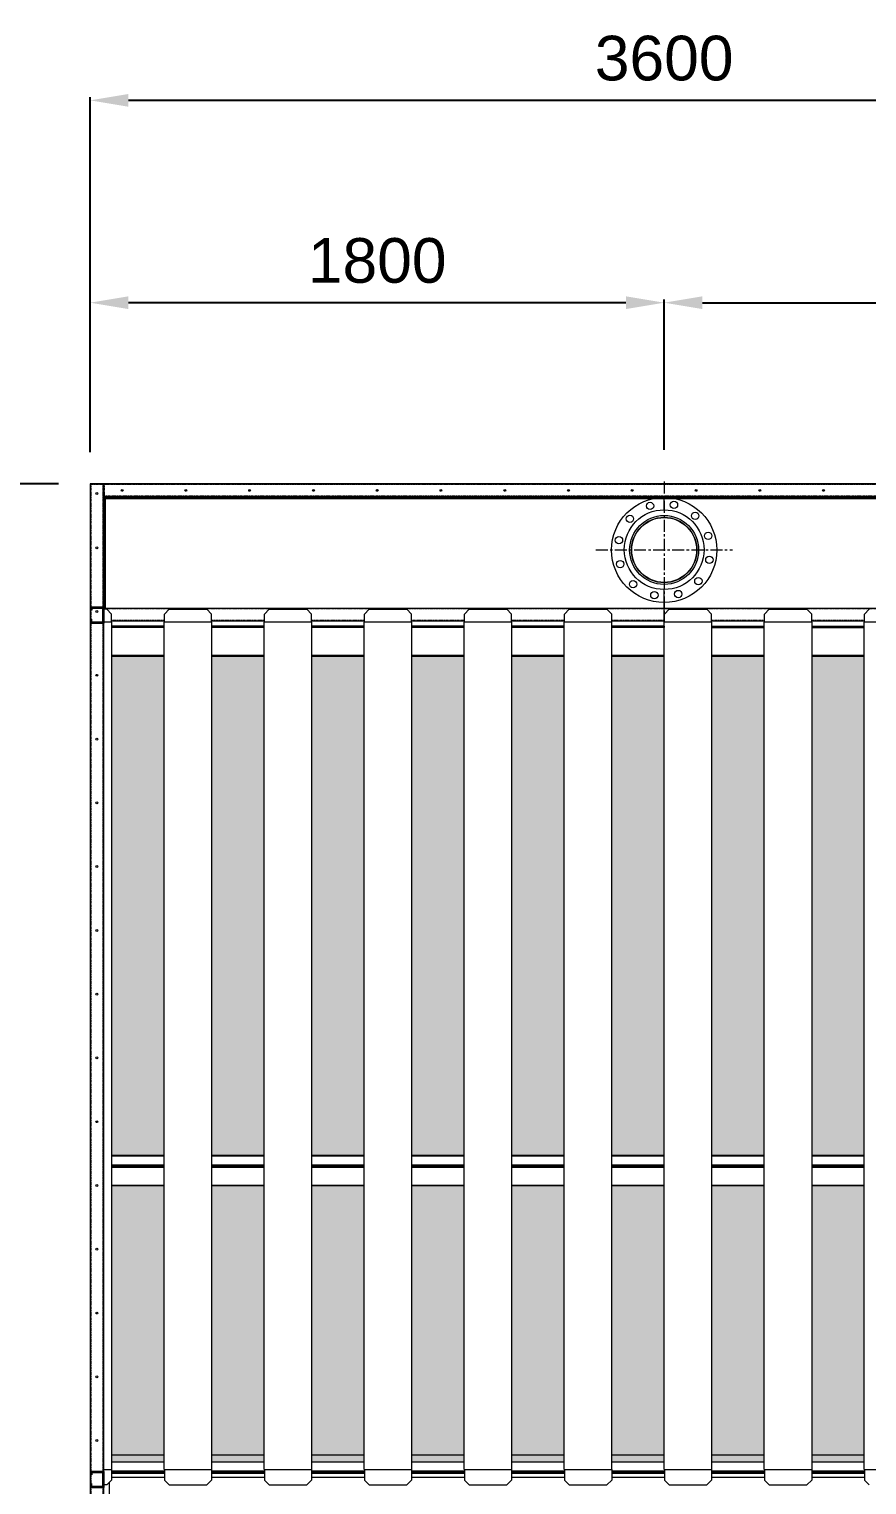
# Model space of a CAD drawing. Header units: millimetres. Extents: x -17070 to 42347, y -291348 to 30072.
# Drawn here: x 15784 to 18412, y 17320 to 21886 of the extents above; entities that cross this region are included whole.
import ezdxf

# ---------------------------------------------------------------- set-up
doc = ezdxf.new("R2010")
doc.units = ezdxf.units.MM
for name, pattern in [('CENTER', [2, 1.25, -0.25, 0.25, -0.25]), ('HIDDEN', [0.375, 0.25, -0.125]), ('HIDDENX2', [0.75, 0.5, -0.25])]:
    doc.linetypes.add(name, pattern=pattern)
doc.layers.add('center', color=1, linetype='CENTER')
doc.layers.add('HIDD', color=2, linetype='HIDDENX2')
doc.styles.get("Standard").update_dxf_attribs({"font": 'arial.ttf'})
doc.dimstyles.new('1.40', dxfattribs={"dimscale": 20, "dimtxt": 1.5, "dimasz": 1, "dimexe": 0.5, "dimexo": 0.5, "dimgap": 0.5, "dimtad": 1, "dimdec": 0, "dimzin": 0, "dimdsep": 46, "dimtxsty": 'Standard', "dimcen": 0, "dimclrd": 2, "dimclre": 2, "dimclrt": 3, "dimadec": 0, "dimazin": 0, "dimtfac": 1, "dimtdec": 0, "dimtmove": 0, "dimatfit": 0, "dimfxl": 1, "dimtolj": 1, "dimtzin": 0, "dimlwd": -1, "dimlwe": -1, "dimarcsym": 0})
pattern_1 = [(0, (-393723.66, -69702.212), (57.15, 32.9955677), [38.1, -76.2]), (120, (-393723.66, -69702.212), (-57.15, 32.995568), [38.1, -76.2]), (60, (-393723.66, -69702.212), (1e-07, 65.9911357), [-76.2, 38.1])]

# ---------------------------------------------------------------- blocks, each defined once
blk = doc.blocks.new('*D888')
at = {"color": 2, "transparency": 16777216}
for p, q in [((15975.8, 20559.4), (15975.8, 21038)), ((17655.8, 21028), (16095.8, 21028)), ((17775.8, 20566.9), (17775.8, 21038))]:
    blk.add_line(p, q, dxfattribs=at)
for points in [[(16095.8, 21048), (16095.8, 21008), (15975.8, 21028)], [(17655.8, 21048), (17655.8, 21008), (17775.8, 21028)]]:
    blk.add_solid(points, dxfattribs=at)
at = {"layer": 'Defpoints', "color": 0, "transparency": 16777216}
for p in [(15975.8, 21028), (15975.8, 20459.4), (17775.8, 20466.9)]:
    blk.add_point(p, dxfattribs=at)
at = {"color": 3, "lineweight": 5, "transparency": 16777216, "insert": (16875.8, 21159.5), "char_height": 140, "attachment_point": 5}
blk.add_mtext('\\A1;1800', dxfattribs=at)
blk = doc.blocks.new('*D889')
at = {"color": 2, "transparency": 16777216}
for p, q in [((17775.8, 20566.9), (17775.8, 21038)), ((17895.8, 21028), (19455.8, 21028)), ((19575.8, 20559.4), (19575.8, 21038))]:
    blk.add_line(p, q, dxfattribs=at)
for points in [[(17895.8, 21048), (17895.8, 21008), (17775.8, 21028)], [(19455.8, 21048), (19455.8, 21008), (19575.8, 21028)]]:
    blk.add_solid(points, dxfattribs=at)
at = {"layer": 'Defpoints', "color": 0, "transparency": 16777216}
for p in [(19575.8, 21028), (17775.8, 20466.9), (19575.8, 20459.4)]:
    blk.add_point(p, dxfattribs=at)
at = {"color": 3, "lineweight": 5, "transparency": 16777216, "insert": (18675.8, 21159.5), "char_height": 140, "attachment_point": 5}
blk.add_mtext('\\A1;1800', dxfattribs=at)
blk = doc.blocks.new('*D890')
at = {"color": 2, "transparency": 16777216}
for p, q in [((15975.8, 20559.4), (15975.8, 21672.5)), ((19455.8, 21662.5), (16095.8, 21662.5)), ((19575.8, 20559.4), (19575.8, 21672.5))]:
    blk.add_line(p, q, dxfattribs=at)
for points in [[(16095.8, 21682.5), (16095.8, 21642.5), (15975.8, 21662.5)], [(19455.8, 21682.5), (19455.8, 21642.5), (19575.8, 21662.5)]]:
    blk.add_solid(points, dxfattribs=at)
at = {"layer": 'Defpoints', "color": 0, "transparency": 16777216}
for p in [(15975.8, 21662.5), (15975.8, 20459.4), (19575.8, 20459.4)]:
    blk.add_point(p, dxfattribs=at)
at = {"color": 3, "lineweight": 5, "transparency": 16777216, "insert": (17775.8, 21794.1), "char_height": 140, "attachment_point": 5}
blk.add_mtext('\\A1;3600', dxfattribs=at)
blk = doc.blocks.new('*D891')
at = {"color": 2, "transparency": 16777216}
for p, q in [((15875.8, 20459.4), (14935.1, 20459.4)), ((14945.1, 20339.4), (14945.1, 16979.4)), ((15875.8, 16859.4), (14935.1, 16859.4))]:
    blk.add_line(p, q, dxfattribs=at)
for points in [[(14925.1, 20339.4), (14965.1, 20339.4), (14945.1, 20459.4)], [(14925.1, 16979.4), (14965.1, 16979.4), (14945.1, 16859.4)]]:
    blk.add_solid(points, dxfattribs=at)
at = {"layer": 'Defpoints', "color": 0, "transparency": 16777216}
for p in [(15975.8, 20459.4), (14945.1, 16859.4), (15975.8, 16859.4)]:
    blk.add_point(p, dxfattribs=at)
at = {"color": 3, "lineweight": 5, "transparency": 16777216, "insert": (14813.6, 18659.4), "char_height": 140, "attachment_point": 5, "rotation": 90}
blk.add_mtext('\\A1;3600', dxfattribs=at)
blk = doc.blocks.new('435')
for p, q in [((-131382, 21088.8), (-131342, 21088.8)), ((-131382, 21088.8), (-131382, 21078.8)), ((-131380, 21078.8), (-131382, 21078.8)), ((-131382, 21038.8), (-131382, 21050.8)), ((-131382, 21050.8), (-131380, 21050.8)), ((-131380, 21086.8), (-131344, 21086.8)), ((-131380, 21086.8), (-131380, 21078.8)), ((-131380, 21040.8), (-131380, 21050.8)), ((-131344, 21086.8), (-131344, 21040.8)), ((-131342, 21088.8), (-131342, 21038.8)), ((-131342, 21088.8), (-131342, 21038.8)), ((-131342, 21038.8), (-131382, 21038.8)), ((-131344, 21040.8), (-131380, 21040.8))]:
    blk.add_line(p, q)
blk = doc.blocks.new('3')
at = {"lineweight": 20}
h = blk.add_hatch(dxfattribs=at)
h.set_pattern_fill('HONEY', scale=12)
h.set_pattern_definition(pattern_1)
h.paths.add_polyline_path([(18866.8, 19919.7), (18866.8, 18353.1), (19030.4, 18353.1), (19030.4, 19919.7)])
h.paths.add_polyline_path([(18553.1, 19919.7), (18553.1, 18353.1), (18716.8, 18353.1), (18716.8, 19919.7)])
h.paths.add_polyline_path([(16521.2, 18353.1), (16521.2, 19919.7), (16357.6, 19919.7), (16357.6, 18353.1)])
h.paths.add_polyline_path([(16834.9, 18353.1), (16834.9, 19919.7), (16671.2, 19919.7), (16671.2, 18353.1)])
h.paths.add_polyline_path([(17148.5, 18353.1), (17148.5, 19919.7), (16984.9, 19919.7), (16984.9, 18353.1)])
h.paths.add_polyline_path([(17462.2, 18353.1), (17462.2, 19919.7), (17298.5, 19919.7), (17298.5, 18353.1)])
h.paths.add_polyline_path([(17775.8, 18353.1), (17775.8, 19919.7), (17612.2, 19919.7), (17612.2, 18353.1)])
h.paths.add_polyline_path([(18089.5, 18353.1), (18089.5, 19919.7), (17925.8, 19919.7), (17925.8, 18353.1)])
h.paths.add_polyline_path([(18239.5, 19919.7), (18239.5, 18353.1), (18403.1, 18353.1), (18403.1, 19919.7)])
h.paths.add_polyline_path([(16044, 19919.7), (16044, 18353.1), (16207.6, 18353.1), (16207.6, 19919.7)])
h.paths.add_polyline_path([(19535.8, 19919.7), (19535.8, 18353.1), (19536.6, 18353.1), (19536.6, 19919.7)])
h.paths.add_polyline_path([(19344, 18353.1), (19344, 19919.7), (19180.4, 19919.7), (19180.4, 18353.1)])
h = blk.add_hatch(dxfattribs=at)
h.set_pattern_fill('HONEY', scale=12)
h.set_pattern_definition(pattern_1)
h.paths.add_polyline_path([(19535.8, 18259.8), (19535.8, 17391.5), (19536.6, 17391.5), (19536.6, 18259.8)])
h.paths.add_polyline_path([(19180.4, 18259.8), (19180.4, 17391.5), (19344, 17391.5), (19344, 18259.8)])
h.paths.add_polyline_path([(18866.8, 18259.8), (18866.8, 17391.5), (19030.4, 17391.5), (19030.4, 18259.8)])
h.paths.add_polyline_path([(18553.1, 18259.8), (18553.1, 17391.5), (18716.8, 17391.5), (18716.8, 18259.8)])
h.paths.add_polyline_path([(18239.5, 18259.8), (18239.5, 17391.5), (18403.1, 17391.5), (18403.1, 18259.8)])
h.paths.add_polyline_path([(17925.8, 18259.8), (17925.8, 17391.5), (18089.5, 17391.5), (18089.5, 18259.8)])
h.paths.add_polyline_path([(17612.2, 18259.8), (17612.2, 17391.5), (17775.8, 17391.5), (17775.8, 18259.8)])
h.paths.add_polyline_path([(17298.5, 18259.8), (17298.5, 17391.5), (17462.2, 17391.5), (17462.2, 18259.8)])
h.paths.add_polyline_path([(16984.9, 18259.8), (16984.9, 17391.5), (17148.5, 17391.5), (17148.5, 18259.8)])
h.paths.add_polyline_path([(16671.2, 18259.8), (16671.2, 17391.5), (16834.9, 17391.5), (16834.9, 18259.8)])
h.paths.add_polyline_path([(16357.6, 18259.8), (16357.6, 17391.5), (16521.2, 17391.5), (16521.2, 18259.8)])
h.paths.add_polyline_path([(16207.6, 17391.5), (16207.6, 18259.8), (16044, 18259.8), (16044, 17391.5)])
at = {"color": 7, "lineweight": 20, "ltscale": 0.097167}
blk.add_line((16017.8, 20222.8), (16017.8, 20456), dxfattribs=at)
at = {"color": 7, "lineweight": 20}
for p, q in [((19528.4, 20459.4), (16023.2, 20459.4)), ((16021.5, 20419.4), (19530.1, 20419.4)), ((16023.2, 20417.4), (19528.4, 20417.4)), ((16023.2, 20414), (19528.4, 20414)), ((17569.8, 20417.8), (16231.4, 20417.8)), ((19495.2, 20417.8), (17981.8, 20417.8)), ((16017.8, 20222.8), (16017.8, 17364.2)), ((16207.6, 20013), (16044, 20013)), ((16207.6, 20009.8), (16044, 20009.8)), ((16521.2, 20013), (16357.6, 20013)), ((16521.2, 20009.8), (16357.6, 20009.8)), ((16834.9, 20013), (16671.2, 20013)), ((16834.9, 20009.8), (16671.2, 20009.8)), ((17148.5, 20013), (16984.9, 20013)), ((17148.5, 20009.8), (16984.9, 20009.8)), ((17462.2, 20013), (17298.5, 20013)), ((17462.2, 20009.8), (17298.5, 20009.8)), ((17775.8, 20013), (17612.2, 20013)), ((17775.8, 20009.8), (17612.2, 20009.8)), ((17925.8, 20013), (18089.5, 20013)), ((17925.8, 20009.8), (18089.5, 20009.8)), ((18239.5, 20013), (18403.1, 20013)), ((18239.5, 20009.8), (18403.1, 20009.8)), ((16044, 19922.2), (16207.6, 19922.2)), ((16044, 19919.7), (16207.6, 19919.7)), ((16357.6, 19922.2), (16521.2, 19922.2)), ((16357.6, 19919.7), (16521.2, 19919.7)), ((16671.2, 19922.2), (16834.9, 19922.2)), ((16671.2, 19919.7), (16834.9, 19919.7)), ((16984.9, 19922.2), (17148.5, 19922.2)), ((16984.9, 19919.7), (17148.5, 19919.7)), ((17298.5, 19922.2), (17462.2, 19922.2)), ((17298.5, 19919.7), (17462.2, 19919.7)), ((17612.2, 19922.2), (17775.8, 19922.2)), ((17612.2, 19919.7), (17775.8, 19919.7)), ((17925.8, 19922.2), (18089.5, 19922.2)), ((17925.8, 19919.7), (18089.5, 19919.7)), ((18239.5, 19922.2), (18403.1, 19922.2)), ((18239.5, 19919.7), (18403.1, 19919.7)), ((16207.6, 18353.1), (16044, 18353.1)), ((16207.6, 18351.5), (16044, 18351.5)), ((16044, 18324.4), (16207.6, 18324.4)), ((16044, 18321.4), (16207.6, 18321.4)), ((16044, 18319.7), (16207.6, 18319.7)), ((16044, 18317.1), (16207.6, 18317.1)), ((16521.2, 18353.1), (16357.6, 18353.1)), ((16521.2, 18351.5), (16357.6, 18351.5)), ((16357.6, 18324.4), (16521.2, 18324.4)), ((16357.6, 18321.4), (16521.2, 18321.4)), ((16357.6, 18319.7), (16521.2, 18319.7)), ((16357.6, 18317.1), (16521.2, 18317.1)), ((16834.9, 18353.1), (16671.2, 18353.1)), ((16834.9, 18351.5), (16671.2, 18351.5)), ((16671.2, 18324.4), (16834.9, 18324.4)), ((16671.2, 18321.4), (16834.9, 18321.4)), ((16671.2, 18319.7), (16834.9, 18319.7)), ((16671.2, 18317.1), (16834.9, 18317.1)), ((17148.5, 18353.1), (16984.9, 18353.1)), ((17148.5, 18351.5), (16984.9, 18351.5)), ((16984.9, 18324.4), (17148.5, 18324.4)), ((16984.9, 18321.4), (17148.5, 18321.4)), ((16984.9, 18319.7), (17148.5, 18319.7)), ((16984.9, 18317.1), (17148.5, 18317.1)), ((17462.2, 18353.1), (17298.5, 18353.1)), ((17462.2, 18351.5), (17298.5, 18351.5)), ((17298.5, 18324.4), (17462.2, 18324.4)), ((17298.5, 18321.4), (17462.2, 18321.4)), ((17298.5, 18319.7), (17462.2, 18319.7)), ((17298.5, 18317.1), (17462.2, 18317.1)), ((17775.8, 18353.1), (17612.2, 18353.1)), ((17775.8, 18351.5), (17612.2, 18351.5)), ((17612.2, 18324.4), (17775.8, 18324.4)), ((17612.2, 18321.4), (17775.8, 18321.4)), ((17612.2, 18319.7), (17775.8, 18319.7)), ((17612.2, 18317.1), (17775.8, 18317.1)), ((18089.5, 18353.1), (17925.8, 18353.1)), ((18089.5, 18351.5), (17925.8, 18351.5)), ((17925.8, 18324.4), (18089.5, 18324.4)), ((17925.8, 18321.4), (18089.5, 18321.4)), ((17925.8, 18319.7), (18089.5, 18319.7)), ((17925.8, 18317.1), (18089.5, 18317.1)), ((18403.1, 18353.1), (18239.5, 18353.1)), ((18403.1, 18351.5), (18239.5, 18351.5)), ((18239.5, 18324.4), (18403.1, 18324.4)), ((18239.5, 18321.4), (18403.1, 18321.4)), ((18239.5, 18319.7), (18403.1, 18319.7)), ((18239.5, 18317.1), (18403.1, 18317.1)), ((16044, 18259.8), (16207.6, 18259.8)), ((16044, 18259.7), (16207.6, 18259.7)), ((16207.6, 18259.6), (16044, 18259.6)), ((16357.6, 18259.8), (16521.2, 18259.8)), ((16357.6, 18259.7), (16521.2, 18259.7)), ((16521.2, 18259.6), (16357.6, 18259.6)), ((16671.2, 18259.8), (16834.9, 18259.8)), ((16671.2, 18259.7), (16834.9, 18259.7)), ((16834.9, 18259.6), (16671.2, 18259.6)), ((16984.9, 18259.8), (17148.5, 18259.8)), ((16984.9, 18259.7), (17148.5, 18259.7)), ((17148.5, 18259.6), (16984.9, 18259.6)), ((17298.5, 18259.8), (17462.2, 18259.8)), ((17298.5, 18259.7), (17462.2, 18259.7)), ((17462.2, 18259.6), (17298.5, 18259.6)), ((17612.2, 18259.8), (17775.8, 18259.8)), ((17612.2, 18259.7), (17775.8, 18259.7)), ((17775.8, 18259.6), (17612.2, 18259.6)), ((17925.8, 18259.8), (18089.5, 18259.8)), ((17925.8, 18259.7), (18089.5, 18259.7)), ((18089.5, 18259.6), (17925.8, 18259.6)), ((18239.5, 18259.8), (18403.1, 18259.8)), ((18239.5, 18259.7), (18403.1, 18259.7)), ((18403.1, 18259.6), (18239.5, 18259.6)), ((16207.6, 17413.1), (16044, 17413.1)), ((16521.2, 17413.1), (16357.6, 17413.1)), ((16834.9, 17413.1), (16671.2, 17413.1)), ((17148.5, 17413.1), (16984.9, 17413.1)), ((17462.2, 17413.1), (17298.5, 17413.1)), ((17775.8, 17413.1), (17612.2, 17413.1)), ((18089.5, 17413.1), (17925.8, 17413.1)), ((18403.1, 17413.1), (18239.5, 17413.1)), ((16043, 17364.4), (16208.6, 17364.4)), ((16043, 17361.4), (16208.6, 17361.4)), ((16208.6, 17359.4), (16043, 17359.4)), ((16208.6, 17356), (16043, 17356)), ((16207.6, 17391.5), (16044, 17391.5)), ((16356.6, 17364.4), (16522.2, 17364.4)), ((16356.6, 17361.4), (16522.2, 17361.4)), ((16522.2, 17359.4), (16356.6, 17359.4)), ((16522.2, 17356), (16356.6, 17356)), ((16521.2, 17391.5), (16357.6, 17391.5)), ((16670.2, 17364.4), (16835.9, 17364.4)), ((16670.2, 17361.4), (16835.9, 17361.4)), ((16835.9, 17359.4), (16670.2, 17359.4)), ((16835.9, 17356), (16670.2, 17356)), ((16834.9, 17391.5), (16671.2, 17391.5)), ((16983.9, 17364.4), (17149.5, 17364.4)), ((16983.9, 17361.4), (17149.5, 17361.4)), ((17149.5, 17359.4), (16983.9, 17359.4)), ((17149.5, 17356), (16983.9, 17356)), ((17148.5, 17391.5), (16984.9, 17391.5)), ((17297.5, 17364.4), (17463.2, 17364.4)), ((17297.5, 17361.4), (17463.2, 17361.4)), ((17463.2, 17359.4), (17297.5, 17359.4)), ((17463.2, 17356), (17297.5, 17356)), ((17462.2, 17391.5), (17298.5, 17391.5)), ((17611.2, 17364.4), (17776.8, 17364.4)), ((17611.2, 17361.4), (17776.8, 17361.4)), ((17776.8, 17359.4), (17611.2, 17359.4)), ((17776.8, 17356), (17611.2, 17356)), ((17775.8, 17391.5), (17612.2, 17391.5)), ((17924.8, 17364.4), (18090.5, 17364.4)), ((17924.8, 17361.4), (18090.5, 17361.4)), ((18090.5, 17359.4), (17924.8, 17359.4)), ((18090.5, 17356), (17924.8, 17356)), ((18089.5, 17391.5), (17925.8, 17391.5)), ((18238.5, 17364.4), (18404.1, 17364.4)), ((18238.5, 17361.4), (18404.1, 17361.4)), ((18404.1, 17359.4), (18238.5, 17359.4)), ((18404.1, 17356), (18238.5, 17356)), ((18403.1, 17391.5), (18239.5, 17391.5)), ((16983.9, 17344.4), (17149.5, 17344.4)), ((17297.5, 17344.4), (17463.2, 17344.4)), ((17611.2, 17344.4), (17776.8, 17344.4)), ((17924.8, 17344.4), (18090.5, 17344.4)), ((18238.5, 17344.4), (18404.1, 17344.4))]:
    blk.add_line(p, q, dxfattribs=at)
at = {"color": 7, "lineweight": 20, "ltscale": 0.000833337}
blk.add_line((16019.8, 20414), (16017.8, 20414), dxfattribs=at)
at = {"color": 7, "lineweight": 20, "ltscale": 0.053167}
blk.add_line((16017.8, 20414), (16017.8, 20286.4), dxfattribs=at)
at = {"color": 7, "lineweight": 20, "ltscale": 0.000561904}
blk.add_line((16019.8, 20421.4), (16019.8, 20422.7), dxfattribs=at)
at = {"color": 7, "lineweight": 20, "ltscale": 0.000125435}
blk.add_line((16020.1, 20421.4), (16019.8, 20421.4), dxfattribs=at)
at = {"color": 7, "lineweight": 20, "ltscale": 0.002375}
blk.add_line((16019.8, 20415.7), (16019.8, 20419.4), dxfattribs=at)
at = {"color": 7, "lineweight": 20, "ltscale": 0.000707554}
blk.add_line((16019.8, 20419.4), (16021.5, 20419.4), dxfattribs=at)
at = {"color": 7, "lineweight": 20, "ltscale": 0.000707705}
blk.add_line((16019.8, 20417.4), (16021.5, 20417.4), dxfattribs=at)
at = {"color": 7, "lineweight": 20, "ltscale": 0.000833333}
for p, q in [((16019.8, 20415.7), (16021.8, 20415.7)), ((16019.8, 20414), (16021.8, 20414)), ((16049.8, 17359.4), (16049.8, 17361.4)), ((18347.3, 17359.4), (18347.3, 17361.4)), ((18350.7, 17359.4), (18350.7, 17361.4)), ((18368.9, 17359.4), (18368.9, 17361.4)), ((18372.3, 17359.4), (18372.3, 17361.4))]:
    blk.add_line(p, q, dxfattribs=at)
at = {"color": 7, "lineweight": 20, "ltscale": 0.000708333}
for p, q in [((16019.8, 20415.7), (16019.8, 20414)), ((16021.8, 20415.7), (16021.8, 20414)), ((16049.8, 18319.7), (16049.8, 18321.4)), ((18347.3, 18319.7), (18347.3, 18321.4)), ((18350.7, 18319.7), (18350.7, 18321.4)), ((18368.9, 18319.7), (18368.9, 18321.4)), ((18372.3, 18319.7), (18372.3, 18321.4))]:
    blk.add_line(p, q, dxfattribs=at)
at = {"color": 7, "lineweight": 20, "ltscale": 0.142705}
for p, q in [((16019.8, 20069.4), (16019.8, 20414)), ((16023.2, 20069.4), (16023.2, 20414))]:
    blk.add_line(p, q, dxfattribs=at)
at = {"color": 7, "lineweight": 20, "ltscale": 0.001417}
for p, q in [((16023.2, 20414), (16019.8, 20414)), ((16023.2, 20414), (16023.2, 20417.4)), ((17775.8, 20414), (17775.8, 20417.4))]:
    blk.add_line(p, q, dxfattribs=at)
at = {"color": 7, "lineweight": 20, "ltscale": 0.00075}
blk.add_line((16022.8, 20416.6), (16021, 20416.6), dxfattribs=at)
at = {"color": 7, "lineweight": 20, "ltscale": 0.000375}
blk.add_line((16021, 20415.7), (16021, 20416.6), dxfattribs=at)
at = {"color": 7, "lineweight": 20, "ltscale": 5.91962e-05}
blk.add_line((16021.3, 20416.6), (16021.2, 20416.7), dxfattribs=at)
at = {"color": 7, "lineweight": 20, "ltscale": 0.000832499}
blk.add_line((16021.5, 20419.4), (16021.5, 20417.4), dxfattribs=at)
at = {"color": 7, "lineweight": 20, "ltscale": 0.000333342}
blk.add_line((16021.5, 20417.4), (16021.5, 20416.6), dxfattribs=at)
at = {"color": 7, "lineweight": 20, "ltscale": 0.000708193}
blk.add_line((16021.5, 20417.4), (16023.2, 20417.4), dxfattribs=at)
at = {"color": 7, "lineweight": 20, "ltscale": 0.000166667}
blk.add_line((16023.2, 20416.6), (16022.8, 20416.6), dxfattribs=at)
at = {"color": 7, "lineweight": 20, "ltscale": 5.54767e-06}
blk.add_line((16023.2, 20417.4), (16023.2, 20417.4), dxfattribs=at)
at = {"color": 7, "lineweight": 20, "ltscale": 1.09406e-05}
blk.add_line((16023.2, 20417.4), (16023.2, 20417.4), dxfattribs=at)
at = {"color": 7, "lineweight": 20, "ltscale": 0.00067235}
blk.add_line((16056.4, 20417.8), (16056.4, 20419.4), dxfattribs=at)
at = {"color": 7, "lineweight": 20, "ltscale": 0.043924}
blk.add_line((16161.8, 20417.8), (16056.4, 20417.8), dxfattribs=at)
at = {"color": 7, "lineweight": 20, "ltscale": 0.000160787}
blk.add_line((16056.4, 20417.4), (16056.4, 20417.8), dxfattribs=at)
at = {"color": 7, "lineweight": 20, "ltscale": 0.001149}
for p, q in [((16160.3, 20419.4), (16162.2, 20417.4)), ((16167.5, 20419.4), (16169.4, 20417.4)), ((16182.9, 20417.4), (16181, 20419.4)), ((16208.6, 20419.4), (16210.5, 20417.4)), ((16224, 20417.4), (16222.1, 20419.4)), ((16231.2, 20417.4), (16229.3, 20419.4)), ((16231.8, 20417.4), (16229.9, 20419.4))]:
    blk.add_line(p, q, dxfattribs=at)
at = {"color": 7, "lineweight": 20, "ltscale": 5.44556e-06}
blk.add_line((16893.4, 20417.4), (16893.4, 20417.4), dxfattribs=at)
at = {"color": 7, "lineweight": 20, "ltscale": 9.52934e-06}
blk.add_line((16893.4, 20417.4), (16893.4, 20417.4), dxfattribs=at)
at = {"color": 7, "lineweight": 20, "ltscale": 5.46643e-06}
blk.add_line((16901.7, 20417.4), (16901.7, 20417.4), dxfattribs=at)
at = {"color": 7, "lineweight": 20, "ltscale": 9.52935e-06}
blk.add_line((16901.7, 20417.4), (16901.7, 20417.4), dxfattribs=at)
at = {"color": 7, "lineweight": 20, "ltscale": 0.04999}
for p, q in [((17371.8, 20419.4), (17371.8, 20417.4)), ((17571.8, 20419.4), (17571.8, 20417.4))]:
    blk.add_line(p, q, dxfattribs=at)
at = {"color": 7, "lineweight": 20, "ltscale": 0.00083348}
blk.add_line((17569.8, 20417.4), (17569.8, 20419.4), dxfattribs=at)
at = {"color": 7, "lineweight": 20, "ltscale": 0.014833}
blk.add_line((17775.8, 20378.4), (17775.8, 20414), dxfattribs=at)
at = {"color": 7, "lineweight": 20, "ltscale": 0.05}
blk.add_line((17979.8, 20417.4), (17979.8, 20419.4), dxfattribs=at)
at = {"color": 7, "lineweight": 20, "ltscale": 0.000833322}
blk.add_line((17981.8, 20419.4), (17981.8, 20417.4), dxfattribs=at)
at = {"color": 7, "lineweight": 20, "ltscale": 0.000833201}
blk.add_line((16017.8, 20286.4), (16019.8, 20286.4), dxfattribs=at)
at = {"color": 7, "lineweight": 20, "ltscale": 0.352083}
blk.add_line((15975.8, 20241.4), (15975.8, 19396.4), dxfattribs=at)
at = {"color": 7, "lineweight": 20, "ltscale": 0.024121}
blk.add_line((17775.8, 20070.5), (17775.8, 20128.4), dxfattribs=at)
at = {"lineweight": 20}
for p, q in [((16017.8, 20069.4), (16017.8, 20029.4)), ((16028, 20066.4), (16017.8, 20066.4)), ((16043, 20051.4), (16028, 20066.4)), ((16043, 20026.4), (16043, 20051.4)), ((16208.6, 20051.4), (16223.6, 20066.4)), ((16208.6, 20026.4), (16208.6, 20051.4)), ((16223.6, 20066.4), (16341.6, 20066.4)), ((16356.6, 20051.4), (16341.6, 20066.4)), ((16356.6, 20026.4), (16356.6, 20051.4)), ((16522.2, 20051.4), (16537.2, 20066.4)), ((16522.2, 20026.4), (16522.2, 20051.4)), ((16537.2, 20066.4), (16655.2, 20066.4)), ((16670.2, 20051.4), (16655.2, 20066.4)), ((16670.2, 20026.4), (16670.2, 20051.4)), ((16835.9, 20051.4), (16850.9, 20066.4)), ((16835.9, 20026.4), (16835.9, 20051.4)), ((16850.9, 20066.4), (16968.9, 20066.4)), ((16983.9, 20051.4), (16968.9, 20066.4)), ((16983.9, 20026.4), (16983.9, 20051.4)), ((17149.5, 20051.4), (17164.5, 20066.4)), ((17149.5, 20026.4), (17149.5, 20051.4)), ((17164.5, 20066.4), (17282.5, 20066.4)), ((17297.5, 20051.4), (17282.5, 20066.4)), ((17297.5, 20026.4), (17297.5, 20051.4)), ((17463.2, 20051.4), (17478.2, 20066.4)), ((17463.2, 20026.4), (17463.2, 20051.4)), ((17478.2, 20066.4), (17596.2, 20066.4)), ((17611.2, 20051.4), (17596.2, 20066.4)), ((17611.2, 20026.4), (17611.2, 20051.4)), ((17776.8, 20051.4), (17791.8, 20066.4)), ((17776.8, 20026.4), (17776.8, 20051.4)), ((17791.8, 20066.4), (17909.8, 20066.4)), ((17924.8, 20051.4), (17909.8, 20066.4)), ((17924.8, 20026.4), (17924.8, 20051.4)), ((18090.5, 20051.4), (18105.5, 20066.4)), ((18090.5, 20026.4), (18090.5, 20051.4)), ((18105.5, 20066.4), (18223.5, 20066.4)), ((18238.5, 20051.4), (18223.5, 20066.4)), ((18238.5, 20026.4), (18238.5, 20051.4)), ((18404.1, 20051.4), (18419.1, 20066.4)), ((18404.1, 20026.4), (18404.1, 20051.4)), ((16017.8, 16859.4), (16017.8, 20026.4)), ((16044, 20026.4), (16017.8, 20026.4)), ((16044, 17368.4), (16044, 20026.4)), ((16207.6, 17368.4), (16207.6, 20026.4)), ((16357.6, 20026.4), (16207.6, 20026.4)), ((16357.6, 17368.4), (16357.6, 20026.4)), ((16521.2, 17368.4), (16521.2, 20026.4)), ((16671.2, 20026.4), (16521.2, 20026.4)), ((16671.2, 17368.4), (16671.2, 20026.4)), ((16834.9, 17368.4), (16834.9, 20026.4)), ((16984.9, 20026.4), (16834.9, 20026.4)), ((16984.9, 17368.4), (16984.9, 20026.4)), ((17148.5, 17368.4), (17148.5, 20026.4)), ((17298.5, 20026.4), (17148.5, 20026.4)), ((17298.5, 17368.4), (17298.5, 20026.4)), ((17462.2, 17368.4), (17462.2, 20026.4)), ((17612.2, 20026.4), (17462.2, 20026.4)), ((17612.2, 17368.4), (17612.2, 20026.4)), ((17775.8, 17368.4), (17775.8, 20026.4)), ((17925.8, 20026.4), (17775.8, 20026.4)), ((17925.8, 17368.4), (17925.8, 20026.4)), ((18089.5, 17368.4), (18089.5, 20026.4)), ((18239.5, 20026.4), (18089.5, 20026.4)), ((18239.5, 17368.4), (18239.5, 20026.4)), ((18403.1, 17368.4), (18403.1, 20026.4)), ((18553.1, 20026.4), (18403.1, 20026.4)), ((16017.8, 17368.4), (16044, 17368.4)), ((16043, 17368.4), (16043, 17335.4)), ((16208.6, 17368.4), (16208.6, 17335.4)), ((16208.6, 17368.4), (16356.6, 17368.4)), ((16356.6, 17368.4), (16356.6, 17335.4)), ((16521.2, 17368.4), (16671.2, 17368.4)), ((16522.2, 17368.4), (16522.2, 17335.4)), ((16670.2, 17368.4), (16670.2, 17335.4)), ((16834.9, 17368.4), (16984.9, 17368.4)), ((16835.9, 17368.4), (16835.9, 17335.4)), ((16983.9, 17368.4), (16983.9, 17335.4)), ((17148.5, 17368.4), (17298.5, 17368.4)), ((17149.5, 17368.4), (17149.5, 17335.4)), ((17297.5, 17368.4), (17297.5, 17335.4)), ((17462.2, 17368.4), (17612.2, 17368.4)), ((17463.2, 17368.4), (17463.2, 17335.4)), ((17611.2, 17368.4), (17611.2, 17335.4)), ((17775.8, 17368.4), (17925.8, 17368.4)), ((17776.8, 17368.4), (17776.8, 17335.4)), ((17924.8, 17368.4), (17924.8, 17335.4)), ((18089.5, 17368.4), (18239.5, 17368.4)), ((18090.5, 17368.4), (18090.5, 17335.4)), ((18238.5, 17368.4), (18238.5, 17335.4)), ((18403.1, 17368.4), (18553.1, 17368.4)), ((18404.1, 17368.4), (18404.1, 17335.4)), ((16028, 17320.4), (16017.8, 17320.4)), ((16043, 17335.4), (16028, 17320.4)), ((16208.6, 17335.4), (16223.6, 17320.4)), ((16223.6, 17320.4), (16341.6, 17320.4)), ((16356.6, 17335.4), (16341.6, 17320.4)), ((16522.2, 17335.4), (16537.2, 17320.4)), ((16537.2, 17320.4), (16655.2, 17320.4)), ((16670.2, 17335.4), (16655.2, 17320.4)), ((16835.9, 17335.4), (16850.9, 17320.4)), ((16850.9, 17320.4), (16968.9, 17320.4)), ((16983.9, 17335.4), (16968.9, 17320.4)), ((17149.5, 17335.4), (17164.5, 17320.4)), ((17164.5, 17320.4), (17282.5, 17320.4)), ((17297.5, 17335.4), (17282.5, 17320.4)), ((17463.2, 17335.4), (17478.2, 17320.4)), ((17478.2, 17320.4), (17596.2, 17320.4)), ((17611.2, 17335.4), (17596.2, 17320.4)), ((17776.8, 17335.4), (17791.8, 17320.4)), ((17791.8, 17320.4), (17909.8, 17320.4)), ((17924.8, 17335.4), (17909.8, 17320.4)), ((18090.5, 17335.4), (18105.5, 17320.4)), ((18105.5, 17320.4), (18223.5, 17320.4)), ((18238.5, 17335.4), (18223.5, 17320.4)), ((18404.1, 17335.4), (18419.1, 17320.4))]:
    blk.add_line(p, q, dxfattribs=at)
at = {"color": 7, "lineweight": 20, "ltscale": 0.036483}
blk.add_line((17775.8, 19922.2), (17775.8, 20087.4), dxfattribs=at)
at = {"color": 7, "lineweight": 20, "ltscale": 0.001354}
for p, q in [((17775.8, 20070.5), (17775.8, 20067.3)), ((17775.8, 20013), (17775.8, 20009.8))]:
    blk.add_line(p, q, dxfattribs=at)
at = {"color": 7, "lineweight": 20, "ltscale": 0.44375}
blk.add_line((15975.8, 18325.6), (15975.8, 17260.6), dxfattribs=at)
at = {"color": 7, "lineweight": 20, "ltscale": 0.001028}
for p, q in [((17302, 18321.4), (17300.2, 18319.7)), ((17314.5, 18319.7), (17316.3, 18321.4)), ((17345.3, 18321.4), (17343.5, 18319.7))]:
    blk.add_line(p, q, dxfattribs=at)
at = {"color": 7, "lineweight": 20, "ltscale": 0.001029}
for p, q in [((17357.7, 18319.7), (17359.5, 18321.4)), ((17365.3, 18319.7), (17367.1, 18321.4))]:
    blk.add_line(p, q, dxfattribs=at)
at = {"color": 7, "lineweight": 20, "ltscale": 0.2055}
blk.add_line((16017.8, 16862.8), (16017.8, 17356), dxfattribs=at)
at = {"color": 7, "lineweight": 20, "ltscale": 0.00121}
blk.add_line((16356.6, 17361.4), (16356.6, 17361.4), dxfattribs=at)
at = {"color": 7, "lineweight": 20, "ltscale": 0.000833334}
blk.add_line((18040.1, 17361.4), (18040.1, 17359.4), dxfattribs=at)
at = {"color": 7, "lineweight": 20, "ltscale": 0.000832431}
for p, q in [((18077.3, 17359.4), (18077.3, 17361.4)), ((18080.1, 17359.4), (18080.1, 17361.4))]:
    blk.add_line(p, q, dxfattribs=at)
at = {"color": 7, "lineweight": 20, "ltscale": 0.201042}
blk.add_line((15975.8, 17343.6), (15975.8, 16861.1), dxfattribs=at)
at = {"color": 7, "lineweight": 20, "ltscale": 0.194167}
blk.add_line((16034.8, 17327.2), (16034.8, 16876.4), dxfattribs=at)
at = {"color": 7, "lineweight": 20, "ltscale": 0.307}
for p, q in [((16043, 17344.4), (16208.6, 17344.4)), ((16356.6, 17344.4), (16522.2, 17344.4)), ((16670.2, 17344.4), (16835.9, 17344.4))]:
    blk.add_line(p, q, dxfattribs=at)
at = {"color": 0, "lineweight": 20}
for points in [[(16044, 18259.8), (16207.6, 18259.8)], [(16357.6, 18259.8), (16521.2, 18259.8)], [(16671.2, 18259.8), (16834.9, 18259.8)], [(16984.9, 18259.8), (17148.5, 18259.8)], [(17298.5, 18259.8), (17462.2, 18259.8)], [(17612.2, 18259.8), (17775.8, 18259.8)], [(17925.8, 18259.8), (18089.5, 18259.8)], [(18239.5, 18259.8), (18403.1, 18259.8)], [(16207.6, 17391.5), (16044, 17391.5)], [(16521.2, 17391.5), (16357.6, 17391.5)], [(16834.9, 17391.5), (16671.2, 17391.5)], [(17148.5, 17391.5), (16984.9, 17391.5)], [(17462.2, 17391.5), (17298.5, 17391.5)], [(17775.8, 17391.5), (17612.2, 17391.5)], [(18089.5, 17391.5), (17925.8, 17391.5)], [(18403.1, 17391.5), (18239.5, 17391.5)]]:
    blk.add_lwpolyline(points, dxfattribs=at)
at = {"color": 7, "lineweight": 20}
for centre, radius in [((15996.8, 20429.4), 3), ((16075.8, 20439.4), 3), ((16275.8, 20439.4), 3), ((16475.8, 20439.4), 3), ((16675.8, 20439.4), 3), ((16875.8, 20439.4), 3), ((17075.8, 20439.4), 3), ((17275.8, 20439.4), 3), ((17475.8, 20439.4), 3), ((17775.8, 20252.4), 165), ((17675.8, 20439.4), 3), ((17875.8, 20439.4), 3), ((18075.8, 20439.4), 3), ((18275.8, 20439.4), 3), ((17775.8, 20253.4), 125), ((17731.6, 20390.5), 11.5), ((17806.6, 20394.1), 11.5), ((17873.3, 20359.7), 11.5), ((17668.5, 20349.9), 11.5), ((17775.8, 20252.4), 108.2), ((17775.8, 20252.4), 102.5), ((17775.8, 20252.4), 101.8), ((17634.1, 20283.2), 11.5), ((17913.9, 20296.6), 11.5), ((15996.8, 20259.4), 3), ((17917.5, 20221.6), 11.5), ((17637.7, 20208.2), 11.5), ((17678.3, 20145.1), 11.5), ((17883.1, 20154.9), 11.5), ((17745.1, 20110.7), 11.5), ((17820, 20114.3), 11.5), ((15996.8, 20059.4), 3), ((15996.8, 19859.4), 3), ((15996.8, 19659.4), 3), ((15996.8, 19459.4), 3), ((15996.8, 19259.4), 3), ((15996.8, 19059.4), 3), ((15996.8, 18859.4), 3), ((15996.8, 18659.4), 3), ((15996.8, 18459.4), 3), ((15996.8, 18259.4), 3), ((15996.8, 18059.4), 3), ((15996.8, 17859.4), 3), ((15996.8, 17659.4), 3), ((15996.8, 17459.4), 3)]:
    blk.add_circle(centre, radius, dxfattribs=at)
for centre, radius, start, end in [((16893.4, 20456), 3.4, 89.1059, 90), ((16901.7, 20456), 3.4, 90, 90.8941), ((16023.2, 20414), 3.4, 130.3202, 150.009), ((16023.2, 20414), 3.4, 120.0016, 130.1223), ((16877.8, 20439.4), 4.5, 147.8908, 212.0857), ((16877.8, 20439.4), 3, 109.4675, 250.5088), ((16892.8, 20423.4), 4, 270, 270.2983), ((16902.3, 20423.4), 4, 269.7017, 270)]:
    blk.add_arc(centre, radius, start, end, dxfattribs=at)
blk.add_open_spline([(16017.8, 20286.4), (16017.8, 20286.5), (16017.9, 20286.6), (16017.9, 20286.7), (16018.2, 20286.9), (16018.7, 20287.2), (16019, 20287.3), (16019.4, 20287.4), (16019.8, 20287.6)], degree=5, knots=[0, 0, 0, 0, 0, 0, 2.034087, 2.034087, 2.034087, 5.485626, 5.485626, 5.485626, 5.485626, 5.485626, 5.485626], dxfattribs=at)
at = {"layer": 'center', "lineweight": 20}
for p, q in [((16017.8, 20459.4), (15975.8, 20459.4)), ((15975.8, 20459.4), (15975.8, 16859.4)), ((19575.8, 20459.4), (16017.8, 20459.4)), ((16017.8, 20459.4), (16017.8, 16859.4)), ((19533.8, 20419.4), (16017.8, 20419.4)), ((19533.8, 20069.4), (16017.8, 20069.4)), ((16208.6, 20029.4), (16043, 20029.4)), ((16522.2, 20029.4), (16356.6, 20029.4)), ((16835.9, 20029.4), (16670.2, 20029.4)), ((17149.5, 20029.4), (16983.9, 20029.4)), ((17463.2, 20029.4), (17297.5, 20029.4)), ((17776.8, 20029.4), (17611.2, 20029.4)), ((18090.5, 20029.4), (17924.8, 20029.4)), ((18404.1, 20029.4), (18238.5, 20029.4)), ((16043, 17359.4), (16208.6, 17359.4)), ((16356.6, 17359.4), (16522.2, 17359.4)), ((16670.2, 17359.4), (16835.9, 17359.4)), ((16983.9, 17359.4), (17149.5, 17359.4)), ((17297.5, 17359.4), (17463.2, 17359.4)), ((17611.2, 17359.4), (17776.8, 17359.4)), ((17924.8, 17359.4), (18090.5, 17359.4)), ((18238.5, 17359.4), (18404.1, 17359.4))]:
    blk.add_line(p, q, dxfattribs=at)
at = {"layer": 'center', "lineweight": 20, "ltscale": 30}
for p, q in [((17775.8, 20466.9), (17775.8, 20037.9)), ((17561.3, 20252.4), (17990.3, 20252.4))]:
    blk.add_line(p, q, dxfattribs=at)
at = {"layer": 'HIDD', "linetype": 'HIDDEN', "lineweight": 20}
for p, q in [((16015.8, 20457.4), (15977.8, 20457.4)), ((15977.8, 20457.4), (15977.8, 16861.4)), ((16015.8, 20457.4), (16015.8, 16861.4)), ((19531.8, 20457.4), (16019.8, 20457.4)), ((16019.8, 20457.4), (16019.8, 20421.4)), ((19533.8, 20421.4), (16019.8, 20421.4)), ((19533.8, 20067.4), (16019.8, 20067.4)), ((16019.8, 20067.4), (16019.8, 20066.4)), ((16208.6, 20031.4), (16043, 20031.4)), ((16522.2, 20031.4), (16356.6, 20031.4)), ((16835.9, 20031.4), (16670.2, 20031.4)), ((17149.5, 20031.4), (16983.9, 20031.4)), ((17463.2, 20031.4), (17297.5, 20031.4)), ((17776.8, 20031.4), (17611.2, 20031.4)), ((18090.5, 20031.4), (17924.8, 20031.4)), ((18404.1, 20031.4), (18238.5, 20031.4)), ((16043, 17357.4), (16208.6, 17357.4)), ((16356.6, 17357.4), (16522.2, 17357.4)), ((16670.2, 17357.4), (16835.9, 17357.4)), ((16983.9, 17357.4), (17149.5, 17357.4)), ((17297.5, 17357.4), (17463.2, 17357.4)), ((17611.2, 17357.4), (17776.8, 17357.4)), ((17924.8, 17357.4), (18090.5, 17357.4)), ((18238.5, 17357.4), (18404.1, 17357.4)), ((16019.8, 17320.4), (16019.8, 17319.4))]:
    blk.add_line(p, q, dxfattribs=at)
at = {"lineweight": 20}
for p in [(147359.8, -1015.4), (147359.8, -3726.4)]:
    blk.add_blockref('435', p, dxfattribs=at)

msp = doc.modelspace()

# ---------------------------------------------------------------- block references
msp.add_blockref('3', (0, 0))

# ---------------------------------------------------------------- dimensions: what is measured, and where the dimension line sits
at = {"lineweight": 5}
for base, p1, p2, picture, middle in [((15975.8, 21662.5), (19575.8, 20459.4), (15975.8, 20459.4), '*D890', (17775.8, 21794.1)), ((15975.8, 21028), (17775.8, 20466.9), (15975.8, 20459.4), '*D888', (16875.8, 21159.5)), ((19575.8, 21028), (17775.8, 20466.9), (19575.8, 20459.4), '*D889', (18675.8, 21159.5))]:
    dim = msp.add_linear_dim(base=base, p1=p1, p2=p2, dimstyle='1.40', override={"dimtxt": 7, "dimasz": 6, "dimexo": 5, "dimgap": 3}, dxfattribs=at)
    dim.commit()
    dim.dimension.update_dxf_attribs({"geometry": picture, "text_midpoint": middle})
dim = msp.add_linear_dim(base=(14945.1, 16859.4), p1=(15975.8, 20459.4), p2=(15975.8, 16859.4), angle=90, dimstyle='1.40', override={"dimtxt": 7, "dimasz": 6, "dimexo": 5, "dimgap": 3}, dxfattribs=at)
dim.commit()
dim.dimension.update_dxf_attribs({"geometry": '*D891', "text_midpoint": (14813.6, 18659.4)})

doc.saveas('drawing.dxf')
